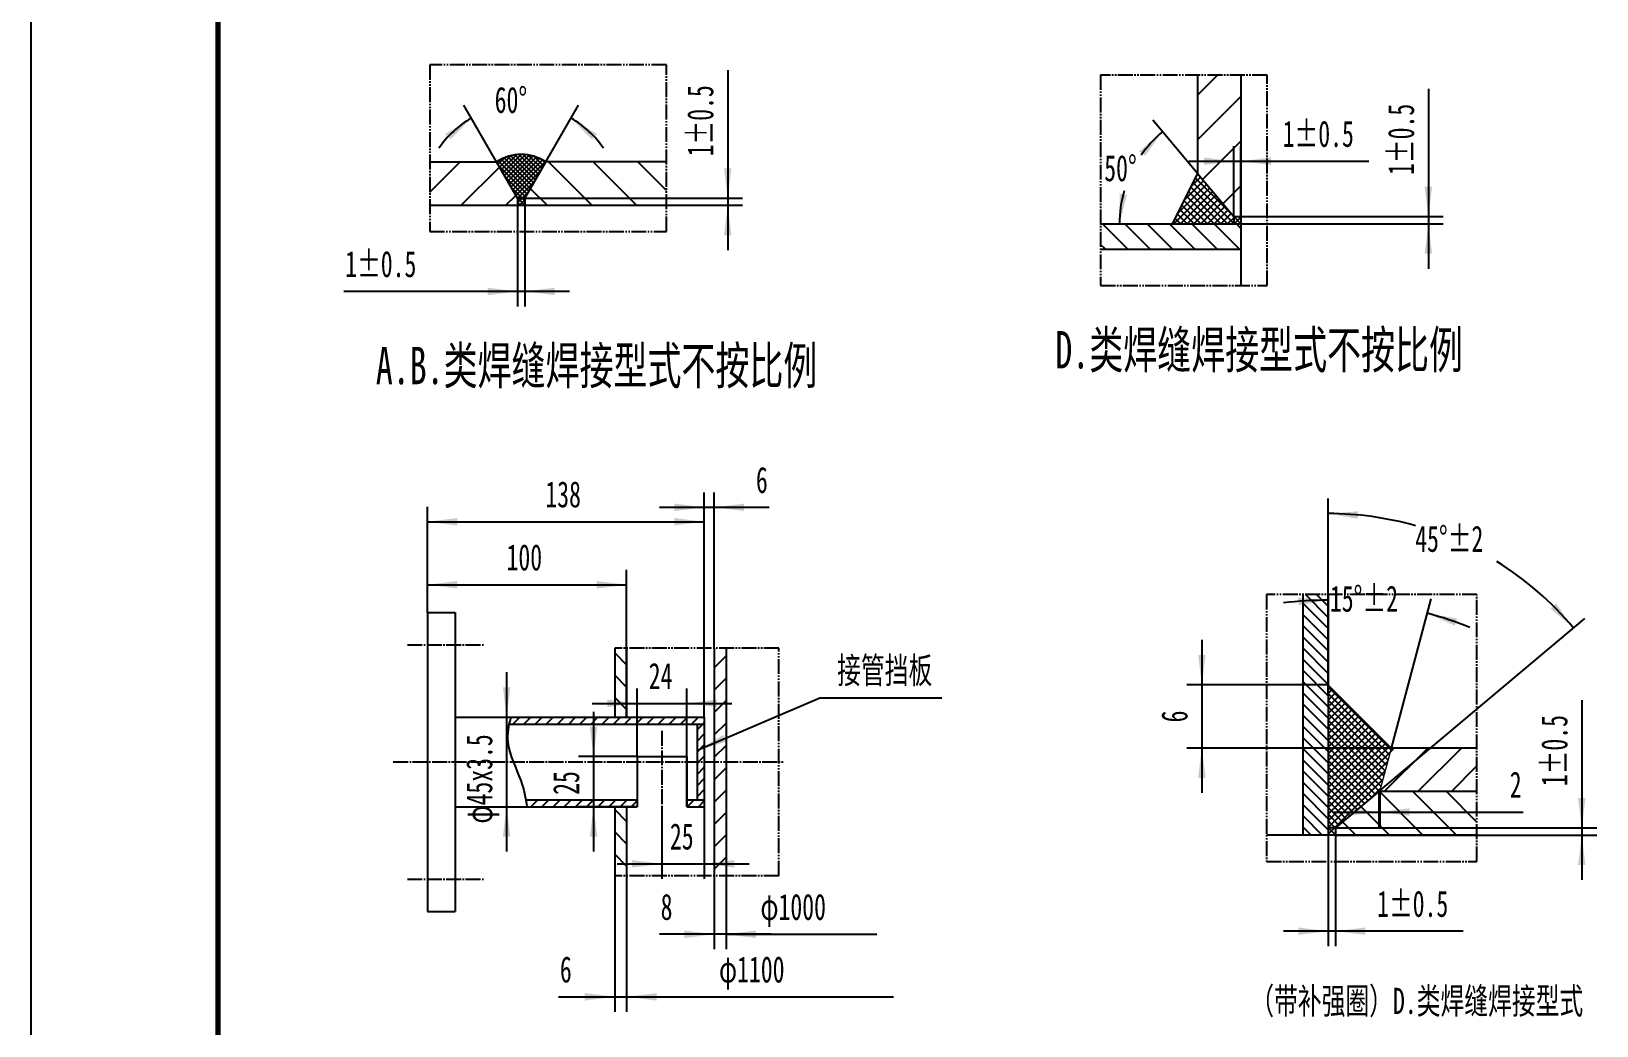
# Model space of a CAD drawing. Header units: millimetres. Extents: x -3150 to 3150, y -4455 to 4455.
# Drawn here: x -3150 to -6, y -3125 to -1129 of the extents above; entities that cross this region are included whole.
import ezdxf

# ---------------------------------------------------------------- set-up
doc = ezdxf.new("R2010")
doc.units = ezdxf.units.MM
doc.linetypes.add('EB_DASHDOT', pattern=[39, 30, -3, 3, -3])
doc.linetypes.add('EB_DASHDOTDOT', pattern=[45, 30, -3, 3, -3, 3, -3])
for name, color, linetype, lineweight in [('CAXA0', 7, 'Continuous', 70), ('CAXA1', 1, 'EB_DASHDOT', 25), ('CAXA3', 7, 'Continuous', 25), ('CAXA4', 3, 'Continuous', 25), ('CAXA5', 4, 'Continuous', 25)]:
    doc.layers.add(name, color=color, linetype=linetype, lineweight=lineweight)
doc.styles.add('标准', font='SIMFANG.TTF', dxfattribs={"width": 0.667})
doc.dimstyles.new('标准', dxfattribs={"dimscale": 15, "dimtxt": 3.5, "dimasz": 4, "dimexe": 2, "dimexo": 0, "dimtad": 1, "dimdsep": 46, "dimtxsty": '标准', "dimcen": 0, "dimdle": 6, "dimazin": 2, "dimtfac": 1, "dimtdec": 3, "dimtmove": 0, "dimatfit": 3, "dimfxl": 0, "dimtolj": 1, "dimtzin": 0, "dimarcsym": 0})

# ---------------------------------------------------------------- blocks, each defined once
blk = doc.blocks.new('CAXBLOCK0', base_point=(3000, -4305))
at = {"layer": 'CAXA0', "color": 0, "linetype": 'Continuous', "lineweight": 25}
blk.add_line((-3150, -4455), (-3150, 4455), dxfattribs=at)
at = {"layer": 'CAXA0', "color": 0, "linetype": 'Continuous', "lineweight": 70}
blk.add_line((-2775, -4305), (-2775, 4305), dxfattribs=at)
blk = doc.blocks.new('CAXBLOCK51')
at = {"layer": 'CAXA0', "color": 0, "linetype": 'Continuous', "lineweight": 25}
for p, q in [((-2024.1, -1478.2), (-2111.6, -1390.7)), ((-1934.3, -1478.2), (-2021.8, -1390.7)), ((-1874.6, -1448.1), (-1932, -1390.7)), ((-2113.9, -1478.2), (-2147.8, -1444.3))]:
    blk.add_line(p, q, dxfattribs=at)
blk = doc.blocks.new('CAXBLOCK52')
at = {"layer": 'CAXA0', "color": 0, "linetype": 'Continuous', "lineweight": 25}
for p, q in [((-2349.9, -1451.8), (-2288.8, -1390.7)), ((-2286.5, -1478.2), (-2209.5, -1401.3)), ((-2196.7, -1478.2), (-2176.6, -1458.2))]:
    blk.add_line(p, q, dxfattribs=at)
blk = doc.blocks.new('CAXBLOCK53')
at = {"layer": 'CAXA0', "color": 0, "linetype": 'Continuous', "lineweight": 25}
for p, q in [((-2212.8, -1395.6), (-2199.8, -1382.6)), ((-2209.5, -1401.3), (-2186.7, -1378.5)), ((-2206.2, -1407), (-2175.9, -1376.7)), ((-2202.9, -1412.7), (-2166.4, -1376.2)), ((-2166.2, -1416.9), (-2200.3, -1382.8)), ((-2166.2, -1407.9), (-2193.7, -1380.4)), ((-2166.2, -1399), (-2186.7, -1378.5)), ((-2166.2, -1390), (-2179.1, -1377.1)), ((-2166.2, -1381), (-2170.9, -1376.3)), ((-2166.2, -1384.9), (-2157.8, -1376.5)), ((-2166.2, -1393.9), (-2149.9, -1377.6)), ((-2166.2, -1402.9), (-2142.6, -1379.3)), ((-2131.3, -1415.9), (-2166.2, -1381)), ((-2166.2, -1411.9), (-2135.8, -1381.4)), ((-2128, -1410.2), (-2162, -1376.3)), ((-2124.8, -1404.5), (-2152, -1377.3)), ((-2121.5, -1398.8), (-2140.3, -1379.9)), ((-2166.2, -1434.9), (-2212.3, -1388.7)), ((-2166.2, -1443.9), (-2210.5, -1399.6)), ((-2166.2, -1425.9), (-2206.5, -1385.6)), ((-2199.6, -1418.4), (-2166.2, -1384.9)), ((-2196.4, -1424.1), (-2166.2, -1393.9)), ((-2193.1, -1429.7), (-2166.2, -1402.9)), ((-2189.8, -1435.4), (-2166.2, -1411.9)), ((-2166.2, -1420.8), (-2129.3, -1384)), ((-2166.2, -1429.8), (-2123.3, -1386.9)), ((-2134.6, -1421.6), (-2166.2, -1390)), ((-2166.2, -1438.8), (-2117.6, -1390.2)), ((-2137.9, -1427.3), (-2166.2, -1399)), ((-2141.2, -1433), (-2166.2, -1407.9)), ((-2166.2, -1447.8), (-2127.3, -1408.9)), ((-2118.2, -1393.1), (-2125.5, -1385.8)), ((-2166.2, -1452.8), (-2198.2, -1420.8)), ((-2186.5, -1441.1), (-2166.2, -1420.8)), ((-2166.2, -1461.8), (-2186, -1442.1)), ((-2183.2, -1446.8), (-2166.2, -1429.8)), ((-2179.9, -1452.5), (-2166.2, -1438.8)), ((-2144.5, -1438.6), (-2166.2, -1416.9)), ((-2147.8, -1444.3), (-2166.2, -1425.9)), ((-2166.2, -1456.8), (-2139.6, -1430.1)), ((-2151.1, -1450), (-2166.2, -1434.9)), ((-2154.3, -1455.7), (-2166.2, -1443.9)), ((-2176.6, -1458.2), (-2166.2, -1447.8)), ((-2173.4, -1463.6), (-2173.7, -1463.3)), ((-2173.5, -1464.1), (-2173.1, -1463.6)), ((-2173.5, -1473), (-2166.2, -1465.7)), ((-2167.8, -1478.2), (-2173.5, -1472.5)), ((-2166.2, -1470.8), (-2173.4, -1463.6)), ((-2173.1, -1463.6), (-2166.2, -1456.8)), ((-2169.7, -1478.2), (-2166.2, -1474.7)), ((-2157.6, -1461.4), (-2166.2, -1452.8)), ((-2164.4, -1463.6), (-2166.2, -1461.8)), ((-2166.2, -1465.7), (-2164.1, -1463.6)), ((-2166.2, -1474.7), (-2158.9, -1467.4)), ((-2158.9, -1478.1), (-2166.2, -1470.8)), ((-2158.9, -1469.1), (-2164.4, -1463.6)), ((-2164.1, -1463.6), (-2151.8, -1451.4)), ((-2160.7, -1478.2), (-2158.9, -1476.4))]:
    blk.add_line(p, q, dxfattribs=at)
blk = doc.blocks.new('*CAXBLOCK5457')
at = {"layer": 'CAXA4', "linetype": 'Continuous', "lineweight": 25}
for points in [[(-2266.3, -1303), (-2318.5, -1335.2), (-2307.5, -1345.4)], [(-2066.2, -1303), (-2013.9, -1335.2), (-2024.9, -1345.4)]]:
    blk.add_hatch(color=0, dxfattribs=at).paths.add_polyline_path(points, flags=0)
at = {"layer": 'CAXA4', "color": 0, "linetype": 'Continuous', "lineweight": 25}
for p, q in [((-2215.6, -1390.7), (-2281.3, -1277)), ((-2116.8, -1390.7), (-2051.2, -1277))]:
    blk.add_line(p, q, dxfattribs=at)
for start, end in [(120, 145.7693), (34.2307, 60)]:
    blk.add_arc((-2166.2, -1476.3), 200.1, start, end, dxfattribs=at)
at = {"layer": 'CAXA4', "color": 0, "linetype": 'Continuous', "lineweight": 25, "insert": (-2219.4, -1240.2), "char_height": 52.5, "attachment_point": 1, "style": '标准'}
blk.add_mtext('\\fFangSong_GB2312|b0|i0|p34;60{%%D}', dxfattribs=at)
blk = doc.blocks.new('CAXBLOCK56')
at = {"layer": 'CAXA4', "color": 0, "insert": (-1832.7, -1379.9), "char_height": 52.5, "attachment_point": 1, "rotation": 90, "style": '标准'}
blk.add_mtext('\\fFangSong_GB2312|b0|i0|p34;1{%%P}0.5', dxfattribs=at)
blk = doc.blocks.new('*CAXBLOCK5558')
at = {"layer": 'CAXA4', "linetype": 'Continuous', "lineweight": 25}
for points in [[(-1751.4, -1463.6), (-1758.9, -1403.6), (-1743.9, -1403.6)], [(-1751.4, -1478.2), (-1758.9, -1538.2), (-1743.9, -1538.2)]]:
    blk.add_hatch(color=0, dxfattribs=at).paths.add_polyline_path(points, flags=0)
at = {"layer": 'CAXA4', "color": 0, "linetype": 'Continuous', "lineweight": 25}
for p, q in [((-1751.4, -1207.1), (-1751.4, -1568.2)), ((-2158.9, -1463.6), (-1721.4, -1463.6)), ((-2158.9, -1478.2), (-1721.4, -1478.2))]:
    blk.add_line(p, q, dxfattribs=at)
blk.add_blockref('CAXBLOCK56', (0, 0), dxfattribs=at)
blk = doc.blocks.new('CAXBLOCK58')
at = {"layer": 'CAXA4', "color": 0, "insert": (-2519.6, -1569.8), "char_height": 52.5, "attachment_point": 1, "style": '标准'}
blk.add_mtext('\\fFangSong_GB2312|b0|i0|p34;1{%%P}0.5', dxfattribs=at)
blk = doc.blocks.new('*CAXBLOCK5760')
at = {"layer": 'CAXA4', "linetype": 'Continuous', "lineweight": 25}
for points in [[(-2173.5, -1651.1), (-2233.5, -1643.6), (-2233.5, -1658.6)], [(-2158.9, -1651.1), (-2098.9, -1643.6), (-2098.9, -1658.6)]]:
    blk.add_hatch(color=0, dxfattribs=at).paths.add_polyline_path(points, flags=0)
at = {"layer": 'CAXA4', "color": 0, "linetype": 'Continuous', "lineweight": 25}
for p, q in [((-2173.5, -1478.2), (-2173.5, -1681.1)), ((-2158.9, -1478.2), (-2158.9, -1681.1)), ((-2068.9, -1651.1), (-2522.2, -1651.1))]:
    blk.add_line(p, q, dxfattribs=at)
blk.add_blockref('CAXBLOCK58', (0, 0), dxfattribs=at)
blk = doc.blocks.new('CAXBLOCK59')
at = {"layer": 'CAXA0', "color": 0, "linetype": 'Continuous', "lineweight": 25}
for p, q in [((-808.3, -1414.4), (-808, -1414.1)), ((-805.1, -1417.5), (-808.2, -1414.4)), ((-855.4, -1515.5), (-783.4, -1443.4)), ((-849.2, -1495.7), (-789.5, -1436.1)), ((-835.5, -1468.6), (-795.7, -1428.8)), ((-821.9, -1441.5), (-801.8, -1421.4)), ((-747.6, -1515.5), (-821.8, -1441.3)), ((-735.1, -1514.4), (-817.3, -1432.3)), ((-735.1, -1500.9), (-812.7, -1423.3)), ((-842, -1515.5), (-777.2, -1450.7)), ((-801.4, -1515.5), (-839.8, -1477.1)), ((-788, -1515.5), (-835.3, -1468.2)), ((-774.5, -1515.5), (-830.8, -1459.2)), ((-828.5, -1515.5), (-771.1, -1458.1)), ((-761, -1515.5), (-826.3, -1450.2)), ((-815, -1515.5), (-764.9, -1465.4)), ((-801.5, -1515.5), (-758.8, -1472.7)), ((-841.8, -1515.5), (-853.3, -1504)), ((-828.4, -1515.5), (-848.8, -1495)), ((-814.9, -1515.5), (-844.3, -1486.1)), ((-788.1, -1515.5), (-752.6, -1480)), ((-774.6, -1515.5), (-746.5, -1487.4)), ((-761.1, -1515.5), (-740.3, -1494.7)), ((-747.7, -1515.5), (-735.1, -1503)), ((-735.1, -1503), (-733.1, -1500.9)), ((-720.6, -1515.5), (-735.1, -1500.9)), ((-734.2, -1515.5), (-720.6, -1501.8)), ((-720.6, -1502.1), (-721.7, -1500.9)), ((-855.3, -1515.5), (-857.8, -1513)), ((-734.1, -1515.5), (-735.1, -1514.4)), ((-720.7, -1515.5), (-720.6, -1515.3))]:
    blk.add_line(p, q, dxfattribs=at)
blk = doc.blocks.new('CAXBLOCK60')
at = {"layer": 'CAXA0', "color": 0, "linetype": 'Continuous', "lineweight": 25}
for p, q in [((-948, -1566.5), (-999, -1515.5)), ((-903.1, -1566.5), (-954.1, -1515.5)), ((-858.2, -1566.5), (-909.2, -1515.5)), ((-813.3, -1566.5), (-864.3, -1515.5)), ((-768.4, -1566.5), (-819.4, -1515.5)), ((-723.5, -1566.5), (-774.5, -1515.5)), ((-720.6, -1524.5), (-729.6, -1515.5)), ((-992.9, -1566.5), (-1002.7, -1556.7))]:
    blk.add_line(p, q, dxfattribs=at)
blk = doc.blocks.new('CAXBLOCK61')
at = {"layer": 'CAXA0', "color": 0, "linetype": 'Continuous', "lineweight": 25}
for p, q in [((-808, -1257.1), (-767.6, -1216.6)), ((-808, -1346.9), (-720.6, -1259.4)), ((-797.7, -1426.3), (-720.6, -1349.2)), ((-756.7, -1475.2), (-720.6, -1439))]:
    blk.add_line(p, q, dxfattribs=at)
blk = doc.blocks.new('CAXBLOCK63')
at = {"layer": 'CAXA4', "color": 0, "insert": (-636.8, -1308.3), "char_height": 52.5, "attachment_point": 1, "style": '标准'}
blk.add_mtext('\\fFangSong_GB2312|b0|i0|p34;1{%%P}0.5', dxfattribs=at)
blk = doc.blocks.new('*CAXBLOCK6265')
at = {"layer": 'CAXA4', "linetype": 'Continuous', "lineweight": 25}
for points in [[(-735.1, -1389.6), (-795.1, -1397.1), (-795.1, -1382.1)], [(-720.6, -1389.6), (-660.6, -1397.1), (-660.6, -1382.1)]]:
    blk.add_hatch(color=0, dxfattribs=at).paths.add_polyline_path(points, flags=0)
at = {"layer": 'CAXA4', "color": 0, "linetype": 'Continuous', "lineweight": 25}
for p, q in [((-735.1, -1500.9), (-735.1, -1359.6)), ((-720.6, -1500.9), (-720.6, -1359.6)), ((-825.1, -1389.6), (-464, -1389.6))]:
    blk.add_line(p, q, dxfattribs=at)
blk.add_blockref('CAXBLOCK63', (0, 0), dxfattribs=at)
blk = doc.blocks.new('CAXBLOCK65')
at = {"layer": 'CAXA4', "color": 0, "insert": (-425.5, -1417.2), "char_height": 52.5, "attachment_point": 1, "rotation": 90, "style": '标准'}
blk.add_mtext('\\fFangSong_GB2312|b0|i0|p34;1{%%P}0.5', dxfattribs=at)
blk = doc.blocks.new('*CAXBLOCK6467')
at = {"layer": 'CAXA4', "linetype": 'Continuous', "lineweight": 25}
for points in [[(-344.2, -1500.9), (-351.7, -1440.9), (-336.7, -1440.9)], [(-344.2, -1515.5), (-351.7, -1575.5), (-336.7, -1575.5)]]:
    blk.add_hatch(color=0, dxfattribs=at).paths.add_polyline_path(points, flags=0)
at = {"layer": 'CAXA4', "color": 0, "linetype": 'Continuous', "lineweight": 25}
for p, q in [((-344.2, -1244.4), (-344.2, -1605.5)), ((-720.6, -1500.9), (-314.2, -1500.9)), ((-720.6, -1515.5), (-314.2, -1515.5))]:
    blk.add_line(p, q, dxfattribs=at)
blk.add_blockref('CAXBLOCK65', (0, 0), dxfattribs=at)
blk = doc.blocks.new('*CAXBLOCK6669')
at = {"layer": 'CAXA4', "linetype": 'Continuous', "lineweight": 25}
for points in [[(-878.3, -1330.3), (-925.1, -1369.8), (-912.9, -1378.5)], [(-964.6, -1515.5), (-964.5, -1454.2), (-950, -1457.9)]]:
    blk.add_hatch(color=0, dxfattribs=at).paths.add_polyline_path(points, flags=0)
at = {"layer": 'CAXA4', "color": 0, "linetype": 'Continuous', "lineweight": 25}
blk.add_line((-808, -1414), (-897.6, -1307.3), dxfattribs=at)
for start, end in [(130, 145.1532), (164.1064, 180)]:
    blk.add_arc((-722.9, -1515.5), 241.7, start, end, dxfattribs=at)
at = {"layer": 'CAXA4', "color": 0, "linetype": 'Continuous', "lineweight": 25, "insert": (-995.2, -1377.3), "char_height": 52.5, "attachment_point": 1, "style": '标准'}
blk.add_mtext('\\fFangSong_GB2312|b0|i0|p34;50{%%D}', dxfattribs=at)
blk = doc.blocks.new('CAXBLOCK71')
at = {"layer": 'CAXA0', "color": 0, "insert": (-447.2, -2854.4), "char_height": 52.5, "attachment_point": 1, "style": '标准'}
blk.add_mtext('\\fFangSong_GB2312|b0|i0|p34;1{%%P}0.5', dxfattribs=at)
blk = doc.blocks.new('*CAXBLOCK7073')
at = {"layer": 'CAXA0', "linetype": 'Continuous', "lineweight": 25}
for points in [[(-545.5, -2935.7), (-605.5, -2928.2), (-605.5, -2943.2)], [(-530.9, -2935.7), (-470.9, -2928.2), (-470.9, -2943.2)]]:
    blk.add_hatch(color=0, dxfattribs=at).paths.add_polyline_path(points, flags=0)
at = {"layer": 'CAXA0', "color": 0, "linetype": 'Continuous', "lineweight": 25}
for p, q in [((-545.5, -2742.9), (-545.5, -2965.7)), ((-530.9, -2742.9), (-530.9, -2965.7)), ((-274.4, -2935.7), (-635.5, -2935.7))]:
    blk.add_line(p, q, dxfattribs=at)
blk.add_blockref('CAXBLOCK71', (0, 0), dxfattribs=at)
blk = doc.blocks.new('CAXBLOCK72')
at = {"layer": 'CAXA0', "color": 0, "linetype": 'Continuous', "lineweight": 25}
for p, q in [((-545.5, -2606.5), (-544.1, -2605.1)), ((-545.5, -2606.6), (-472.6, -2679.4)), ((-545.5, -2619.9), (-535.2, -2609.6)), ((-545.5, -2633.4), (-526.2, -2614.1)), ((-545.5, -2646.9), (-517.2, -2618.6)), ((-545.5, -2620), (-480, -2685.6)), ((-545.5, -2660.3), (-508.3, -2623.1)), ((-545.5, -2673.8), (-499.3, -2627.6)), ((-545.5, -2687.3), (-490.4, -2632.1)), ((-545.5, -2633.5), (-487.3, -2691.7)), ((-545.5, -2700.8), (-481.4, -2636.7)), ((-522.7, -2615.9), (-465.3, -2673.3)), ((-495.6, -2629.5), (-458, -2667.2)), ((-545.5, -2714.2), (-472.4, -2641.2)), ((-545.5, -2727.7), (-463.5, -2645.7)), ((-545.5, -2647), (-494.6, -2697.9)), ((-545.5, -2660.5), (-501.9, -2704)), ((-532.7, -2728.4), (-454.5, -2650.2)), ((-468.5, -2643.1), (-450.7, -2661)), ((-458.2, -2667.3), (-445.5, -2654.7)), ((-545.5, -2673.9), (-509.2, -2710.2)), ((-545.5, -2687.4), (-516.6, -2716.3)), ((-545.5, -2700.9), (-523.9, -2722.5)), ((-545.5, -2714.3), (-531.5, -2728.4)), ((-545.5, -2727.8), (-545, -2728.4)), ((-545.5, -2741.2), (-532.7, -2728.4)), ((-545, -2728.4), (-530.9, -2742.4)), ((-531.5, -2728.4), (-530.9, -2728.9)), ((-545.5, -2741.3), (-543.8, -2742.9)), ((-533.8, -2742.9), (-530.9, -2740.1))]:
    blk.add_line(p, q, dxfattribs=at)
blk = doc.blocks.new('CAXBLOCK73')
at = {"layer": 'CAXA0', "color": 0, "linetype": 'Continuous', "lineweight": 25}
for p, q in [((-432.8, -2655.4), (-345.3, -2568)), ((-420.7, -2576), (-412.7, -2568)), ((-365.5, -2655.4), (-278, -2568)), ((-298.1, -2655.4), (-246.6, -2604))]:
    blk.add_line(p, q, dxfattribs=at)
blk = doc.blocks.new('CAXBLOCK74')
at = {"layer": 'CAXA0', "color": 0, "linetype": 'Continuous', "lineweight": 25}
for p, q in [((-442.7, -2655.4), (-355.3, -2742.9)), ((-375.4, -2655.4), (-287.9, -2742.9)), ((-308, -2655.4), (-246.6, -2716.8)), ((-480, -2685.6), (-422.6, -2742.9)), ((-516.6, -2716.3), (-490, -2742.9))]:
    blk.add_line(p, q, dxfattribs=at)
blk = doc.blocks.new('CAXBLOCK75')
at = {"layer": 'CAXA0', "color": 0, "linetype": 'Continuous', "lineweight": 25}
for p, q in [((-591.3, -2259.9), (-545.5, -2305.7)), ((-568.9, -2259.9), (-545.5, -2283.3)), ((-546.4, -2259.9), (-545.5, -2260.8)), ((-596.5, -2277.1), (-545.5, -2328.2)), ((-596.5, -2299.6), (-545.5, -2350.6)), ((-596.5, -2322), (-545.5, -2373.1)), ((-596.5, -2344.5), (-545.5, -2395.5)), ((-596.5, -2367), (-545.5, -2418)), ((-596.5, -2389.4), (-545.5, -2440.4)), ((-596.5, -2411.9), (-545.5, -2462.9)), ((-596.5, -2434.3), (-545.5, -2485.3)), ((-596.5, -2456.8), (-545.5, -2507.8)), ((-596.5, -2479.2), (-545.5, -2530.2)), ((-596.5, -2501.7), (-545.5, -2552.7)), ((-596.5, -2524.1), (-545.5, -2575.1)), ((-596.5, -2546.6), (-545.5, -2597.6)), ((-596.5, -2569), (-545.5, -2620)), ((-596.5, -2591.5), (-545.5, -2642.5)), ((-596.5, -2613.9), (-545.5, -2664.9)), ((-596.5, -2636.4), (-545.5, -2687.4)), ((-596.5, -2658.8), (-545.5, -2709.8)), ((-596.5, -2681.3), (-545.5, -2732.3)), ((-596.5, -2703.7), (-557.3, -2742.9)), ((-596.5, -2726.2), (-579.8, -2742.9))]:
    blk.add_line(p, q, dxfattribs=at)
blk = doc.blocks.new('*CAXBLOCK7679')
at = {"layer": 'CAXA0', "linetype": 'Continuous', "lineweight": 25}
for points in [[(-444, -2696.5), (-504, -2704), (-504, -2689)], [(-442, -2696.5), (-382, -2704), (-382, -2689)]]:
    blk.add_hatch(color=0, dxfattribs=at).paths.add_polyline_path(points, flags=0)
at = {"layer": 'CAXA0', "color": 0, "linetype": 'Continuous', "lineweight": 25}
for p, q in [((-444, -2655.4), (-444, -2726.5)), ((-442, -2655.4), (-442, -2726.5)), ((-534, -2696.5), (-154.1, -2696.5))]:
    blk.add_line(p, q, dxfattribs=at)
at = {"layer": 'CAXA0', "color": 0, "linetype": 'Continuous', "lineweight": 25, "insert": (-180.8, -2615.2), "char_height": 52.5, "attachment_point": 1, "style": '标准'}
blk.add_mtext('\\fFangSong_GB2312|b0|i0|p34;2', dxfattribs=at)
blk = doc.blocks.new('CAXBLOCK78')
at = {"layer": 'CAXA0', "color": 0, "insert": (-117.5, -2644.6), "char_height": 52.5, "attachment_point": 1, "rotation": 90, "style": '标准'}
blk.add_mtext('\\fFangSong_GB2312|b0|i0|p34;1{%%P}0.5', dxfattribs=at)
blk = doc.blocks.new('*CAXBLOCK7780')
at = {"layer": 'CAXA0', "linetype": 'Continuous', "lineweight": 25}
for points in [[(-36.2, -2728.4), (-43.7, -2668.4), (-28.7, -2668.4)], [(-36.2, -2742.9), (-43.7, -2802.9), (-28.7, -2802.9)]]:
    blk.add_hatch(color=0, dxfattribs=at).paths.add_polyline_path(points, flags=0)
at = {"layer": 'CAXA0', "color": 0, "linetype": 'Continuous', "lineweight": 25}
for p, q in [((-36.2, -2471.8), (-36.2, -2832.9)), ((-530.9, -2728.4), (-6.2, -2728.4)), ((-530.9, -2742.9), (-6.2, -2742.9))]:
    blk.add_line(p, q, dxfattribs=at)
blk.add_blockref('CAXBLOCK78', (0, 0), dxfattribs=at)
blk = doc.blocks.new('CAXBLOCK116')
at = {"layer": 'CAXA4', "color": 0, "insert": (-370.7, -2121.5), "char_height": 52.5, "attachment_point": 1, "style": '标准'}
blk.add_mtext('\\fFangSong_GB2312|b0|i0|p34;45{%%D}{%%P}2', dxfattribs=at)
blk = doc.blocks.new('*CAXBLOCK115118')
at = {"layer": 'CAXA4', "linetype": 'Continuous', "lineweight": 25}
for points in [[(-545.5, -2097.2), (-484.9, -2092.5), (-486.3, -2107.5)], [(-52.6, -2327), (-88, -2277.6), (-98.6, -2288.3)]]:
    blk.add_hatch(color=0, dxfattribs=at).paths.add_polyline_path(points, flags=0)
at = {"layer": 'CAXA4', "color": 0, "linetype": 'Continuous', "lineweight": 25}
for p, q in [((-545.5, -2460.8), (-545.5, -2067.2)), ((-444, -2655.4), (-29.7, -2307.8))]:
    blk.add_line(p, q, dxfattribs=at)
for start, end in [(74.1972, 90), (40, 58.2564)]:
    blk.add_arc((-545.5, -2740.6), 643.4, start, end, dxfattribs=at)
blk.add_blockref('CAXBLOCK116', (0, 0), dxfattribs=at)
blk = doc.blocks.new('CAXBLOCK118')
at = {"layer": 'CAXA4', "color": 0, "insert": (-542, -2241.8), "char_height": 52.5, "attachment_point": 1, "style": '标准'}
blk.add_mtext('\\fFangSong_GB2312|b0|i0|p34;15{%%D}{%%P}2', dxfattribs=at)
blk = doc.blocks.new('*CAXBLOCK117120')
at = {"layer": 'CAXA4', "linetype": 'Continuous', "lineweight": 25}
for points in [[(-545.5, -2271.1), (-606, -2266), (-604.9, -2280.9)], [(-346.1, -2297.4), (-286.3, -2308.1), (-291.3, -2322.2)]]:
    blk.add_hatch(color=0, dxfattribs=at).paths.add_polyline_path(points, flags=0)
at = {"layer": 'CAXA4', "color": 0, "linetype": 'Continuous', "lineweight": 25}
for p, q in [((-545.5, -2259.9), (-545.5, -2241.1)), ((-418.6, -2568), (-338.3, -2268.4))]:
    blk.add_line(p, q, dxfattribs=at)
for start, end in [(90, 96.6927), (68.3073, 75)]:
    blk.add_arc((-545.5, -3041.6), 770.5, start, end, dxfattribs=at)
blk.add_blockref('CAXBLOCK118', (0, 0), dxfattribs=at)
blk = doc.blocks.new('CAXBLOCK119')
at = {"layer": 'CAXA0', "color": 0, "linetype": 'Continuous', "lineweight": 25}
for p, q in [((-545.5, -2444.8), (-543.6, -2442.9)), ((-422.5, -2568), (-545.5, -2444.9)), ((-545.5, -2458.3), (-536.9, -2449.7)), ((-545.5, -2471.8), (-530.1, -2456.4)), ((-435.9, -2568), (-545.5, -2458.4)), ((-545.5, -2485.2), (-523.4, -2463.1)), ((-545.5, -2498.7), (-516.7, -2469.9)), ((-449.4, -2568), (-545.5, -2471.9)), ((-545.5, -2512.2), (-509.9, -2476.6)), ((-545.5, -2525.6), (-503.2, -2483.3)), ((-462.9, -2568), (-545.5, -2485.3)), ((-545.5, -2539.1), (-496.5, -2490.1)), ((-545.5, -2552.6), (-489.7, -2496.8)), ((-476.4, -2568), (-545.5, -2498.8)), ((-545.5, -2566.1), (-483, -2503.5)), ((-489.8, -2568), (-545.5, -2512.3)), ((-533.9, -2568), (-476.3, -2510.3)), ((-503.3, -2568), (-545.5, -2525.7)), ((-516.8, -2568), (-545.5, -2539.2)), ((-520.5, -2568), (-469.5, -2517)), ((-507, -2568), (-462.8, -2523.8)), ((-493.5, -2568), (-456.1, -2530.5)), ((-480, -2568), (-449.3, -2537.2)), ((-466.6, -2568), (-442.6, -2544)), ((-530.2, -2568), (-545.5, -2552.7)), ((-543.7, -2568), (-545.5, -2566.2)), ((-545.5, -2593), (-520.5, -2568)), ((-545.5, -2579.5), (-533.9, -2568)), ((-544.1, -2605.1), (-507, -2568)), ((-468.5, -2643.1), (-543.7, -2568)), ((-535.2, -2609.6), (-493.5, -2568)), ((-442.7, -2655.4), (-530.2, -2568)), ((-526.2, -2614.1), (-480, -2568)), ((-517.2, -2618.6), (-466.6, -2568)), ((-439.3, -2645.4), (-516.8, -2568)), ((-508.3, -2623.1), (-453.1, -2568)), ((-436.5, -2634.8), (-503.3, -2568)), ((-499.3, -2627.6), (-439.6, -2568)), ((-490.4, -2632.1), (-426.2, -2568)), ((-433.6, -2624.1), (-489.8, -2568)), ((-481.4, -2636.7), (-420.7, -2576)), ((-430.8, -2613.5), (-476.4, -2568)), ((-427.9, -2602.9), (-462.9, -2568)), ((-453.1, -2568), (-435.8, -2550.7)), ((-425.1, -2592.3), (-449.4, -2568)), ((-439.6, -2568), (-429.1, -2557.4)), ((-422.3, -2581.6), (-435.9, -2568)), ((-426.2, -2568), (-422.4, -2564.2)), ((-419.4, -2571), (-422.5, -2568)), ((-495.6, -2629.5), (-545.5, -2579.6)), ((-522.7, -2615.9), (-545.5, -2593.1)), ((-472.4, -2641.2), (-425.7, -2594.4)), ((-463.5, -2645.7), (-430.6, -2612.8)), ((-454.5, -2650.2), (-435.5, -2631.2)), ((-445.5, -2654.7), (-440.5, -2649.6))]:
    blk.add_line(p, q, dxfattribs=at)
blk = doc.blocks.new('*CAXBLOCK120123')
at = {"layer": 'CAXA4', "linetype": 'Continuous', "lineweight": 25}
for points in [[(-799.2, -2441), (-806.7, -2381), (-791.7, -2381)], [(-799.2, -2568), (-806.7, -2628), (-791.7, -2628)]]:
    blk.add_hatch(color=0, dxfattribs=at).paths.add_polyline_path(points, flags=0)
at = {"layer": 'CAXA4', "color": 0, "linetype": 'Continuous', "lineweight": 25}
for p, q in [((-799.2, -2351), (-799.2, -2658)), ((-545.5, -2441), (-829.2, -2441)), ((-545.5, -2568), (-829.2, -2568))]:
    blk.add_line(p, q, dxfattribs=at)
at = {"layer": 'CAXA4', "color": 0, "linetype": 'Continuous', "lineweight": 25, "insert": (-880.5, -2516.5), "char_height": 52.5, "attachment_point": 1, "rotation": 90, "style": '标准'}
blk.add_mtext('\\fFangSong_GB2312|b0|i0|p34;6', dxfattribs=at)
blk = doc.blocks.new('CAXBLOCK121')
at = {"layer": 'CAXA0', "color": 0, "linetype": 'Continuous', "lineweight": 25}
for p, q in [((-1812.4, -2530.8), (-1801.4, -2519.8)), ((-1812.4, -2553.3), (-1798.4, -2539.3)), ((-1812.4, -2575.7), (-1798.4, -2561.7)), ((-1812.4, -2598.2), (-1810.1, -2595.8)), ((-1812.4, -2620.6), (-1798.4, -2606.6)), ((-1810.1, -2595.8), (-1798.4, -2584.2)), ((-1812.4, -2643.1), (-1798.4, -2629.1)), ((-1812.4, -2665.5), (-1798.4, -2651.5))]:
    blk.add_line(p, q, dxfattribs=at)
blk = doc.blocks.new('CAXBLOCK122')
at = {"layer": 'CAXA0', "color": 0, "linetype": 'Continuous', "lineweight": 25}
for p, q in [((-1954.4, -2401), (-1978.4, -2377)), ((-1954.4, -2445.9), (-1978.4, -2421.9)), ((-1954.4, -2490.8), (-1978.4, -2466.8)), ((-1954.4, -2715.3), (-1978.4, -2691.3)), ((-1954.4, -2760.2), (-1978.4, -2736.2)), ((-1954.4, -2805.1), (-1978.4, -2781.1))]:
    blk.add_line(p, q, dxfattribs=at)
blk = doc.blocks.new('CAXBLOCK123')
at = {"layer": 'CAXA0', "color": 0, "linetype": 'Continuous', "lineweight": 25}
for p, q in [((-1778.4, -2407), (-1754.4, -2383)), ((-1778.4, -2451.9), (-1754.4, -2427.9)), ((-1778.4, -2496.8), (-1754.4, -2472.8)), ((-1778.4, -2541.7), (-1754.4, -2517.7)), ((-1778.4, -2586.6), (-1754.4, -2562.6)), ((-1778.4, -2631.5), (-1754.4, -2607.5)), ((-1778.4, -2676.4), (-1754.4, -2652.4)), ((-1778.4, -2721.3), (-1754.4, -2697.3)), ((-1778.4, -2766.2), (-1754.4, -2742.2)), ((-1778.4, -2811.1), (-1754.4, -2787.1))]:
    blk.add_line(p, q, dxfattribs=at)
blk = doc.blocks.new('*CAXBLOCK124127')
at = {"layer": 'CAXA0', "linetype": 'Continuous', "lineweight": 25}
for points in [[(-2195.4, -2505.8), (-2202.9, -2445.8), (-2187.9, -2445.8)], [(-2195.4, -2685.8), (-2202.9, -2745.8), (-2187.9, -2745.8)]]:
    blk.add_hatch(color=0, dxfattribs=at).paths.add_polyline_path(points, flags=0)
at = {"layer": 'CAXA0', "color": 0, "linetype": 'Continuous', "lineweight": 25}
for p, q in [((-2195.4, -2415.8), (-2195.4, -2775.8)), ((-2299, -2505.8), (-2165.4, -2505.8)), ((-2299, -2685.8), (-2165.4, -2685.8))]:
    blk.add_line(p, q, dxfattribs=at)
at = {"layer": 'CAXA0', "color": 0, "linetype": 'Continuous', "lineweight": 25, "insert": (-2276.7, -2719.5), "char_height": 52.5, "attachment_point": 1, "rotation": 90, "style": '标准'}
blk.add_mtext('\\fFangSong_GB2312|b0|i0|p34;φ45x3.5', dxfattribs=at)
blk = doc.blocks.new('*CAXBLOCK125128')
at = {"layer": 'CAXA0', "linetype": 'Continuous', "lineweight": 25}
blk.add_hatch(color=0, dxfattribs=at).paths.add_polyline_path([(-1812.4, -2572.1), (-1754.3, -2555.4), (-1760.2, -2541.6)], flags=0)
at = {"layer": 'CAXA0', "color": 0, "linetype": 'Continuous', "lineweight": 25}
for p, q in [((-1812.4, -2572.1), (-1566.7, -2466.9)), ((-1566.7, -2466.9), (-1321.3, -2466.9))]:
    blk.add_line(p, q, dxfattribs=at)
at = {"layer": 'CAXA0', "color": 0, "linetype": 'Continuous', "lineweight": 25, "insert": (-1531.6, -2385.6), "char_height": 52.5, "attachment_point": 1, "style": '标准'}
blk.add_mtext('\\fFangSong_GB2312|b0|i0|p34;接管挡板', dxfattribs=at)
blk = doc.blocks.new('*CAXBLOCK126129')
at = {"layer": 'CAXA0', "linetype": 'Continuous', "lineweight": 25}
for points in [[(-2354.4, -2240.1), (-2294.4, -2247.6), (-2294.4, -2232.6)], [(-1954.4, -2240.1), (-2014.4, -2247.6), (-2014.4, -2232.6)]]:
    blk.add_hatch(color=0, dxfattribs=at).paths.add_polyline_path(points, flags=0)
at = {"layer": 'CAXA0', "color": 0, "linetype": 'Continuous', "lineweight": 25}
for p, q in [((-2354.4, -2295.8), (-2354.4, -2210.1)), ((-1954.4, -2505.8), (-1954.4, -2210.1)), ((-2354.4, -2240.1), (-1954.4, -2240.1))]:
    blk.add_line(p, q, dxfattribs=at)
at = {"layer": 'CAXA0', "color": 0, "linetype": 'Continuous', "lineweight": 25, "insert": (-2195.6, -2158.8), "char_height": 52.5, "attachment_point": 1, "style": '标准'}
blk.add_mtext('\\fFangSong_GB2312|b0|i0|p34;100', dxfattribs=at)
blk = doc.blocks.new('*CAXBLOCK127130')
at = {"layer": 'CAXA0', "linetype": 'Continuous', "lineweight": 25}
for points in [[(-2354.4, -2113.5), (-2294.4, -2121), (-2294.4, -2106)], [(-1798.4, -2113.5), (-1858.4, -2121), (-1858.4, -2106)]]:
    blk.add_hatch(color=0, dxfattribs=at).paths.add_polyline_path(points, flags=0)
at = {"layer": 'CAXA0', "color": 0, "linetype": 'Continuous', "lineweight": 25}
for p, q in [((-2354.4, -2295.8), (-2354.4, -2083.5)), ((-1798.4, -2505.8), (-1798.4, -2083.5)), ((-2354.4, -2113.5), (-1798.4, -2113.5))]:
    blk.add_line(p, q, dxfattribs=at)
at = {"layer": 'CAXA0', "color": 0, "linetype": 'Continuous', "lineweight": 25, "insert": (-2117.6, -2032.2), "char_height": 52.5, "attachment_point": 1, "style": '标准'}
blk.add_mtext('\\fFangSong_GB2312|b0|i0|p34;138', dxfattribs=at)
blk = doc.blocks.new('*CAXBLOCK128131')
at = {"layer": 'CAXA0', "linetype": 'Continuous', "lineweight": 25}
for points in [[(-1798.4, -2084.6), (-1858.4, -2092.1), (-1858.4, -2077.1)], [(-1778.4, -2084.6), (-1718.4, -2092.1), (-1718.4, -2077.1)]]:
    blk.add_hatch(color=0, dxfattribs=at).paths.add_polyline_path(points, flags=0)
at = {"layer": 'CAXA0', "color": 0, "linetype": 'Continuous', "lineweight": 25}
for p, q in [((-1798.4, -2505.8), (-1798.4, -2054.6)), ((-1778.4, -2367.4), (-1778.4, -2054.6)), ((-1888.4, -2084.6), (-1668.1, -2084.6))]:
    blk.add_line(p, q, dxfattribs=at)
at = {"layer": 'CAXA0', "color": 0, "linetype": 'Continuous', "lineweight": 25, "insert": (-1694.7, -2003.3), "char_height": 52.5, "attachment_point": 1, "style": '标准'}
blk.add_mtext('\\fFangSong_GB2312|b0|i0|p34;6', dxfattribs=at)
blk = doc.blocks.new('*CAXBLOCK129132')
at = {"layer": 'CAXA0', "linetype": 'Continuous', "lineweight": 25}
for points in [[(-2020.9, -2585), (-2028.4, -2525), (-2013.4, -2525)], [(-2020.9, -2685.8), (-2028.4, -2745.8), (-2013.4, -2745.8)]]:
    blk.add_hatch(color=0, dxfattribs=at).paths.add_polyline_path(points, flags=0)
at = {"layer": 'CAXA0', "color": 0, "linetype": 'Continuous', "lineweight": 25}
for p, q in [((-2020.9, -2495), (-2020.9, -2775.8)), ((-1933.4, -2585), (-2050.9, -2585)), ((-1933.4, -2685.8), (-2050.9, -2685.8))]:
    blk.add_line(p, q, dxfattribs=at)
at = {"layer": 'CAXA0', "color": 0, "linetype": 'Continuous', "lineweight": 25, "insert": (-2102.2, -2662), "char_height": 52.5, "attachment_point": 1, "rotation": 90, "style": '标准'}
blk.add_mtext('\\fFangSong_GB2312|b0|i0|p34;25', dxfattribs=at)
blk = doc.blocks.new('CAXBLOCK130')
at = {"layer": 'CAXA0', "color": 0, "linetype": 'Continuous', "lineweight": 25}
for p, q in [((-2183.1, -2519.8), (-2169.1, -2505.8)), ((-2160.6, -2519.8), (-2146.6, -2505.8)), ((-2138.2, -2519.8), (-2124.2, -2505.8)), ((-2115.7, -2519.8), (-2101.7, -2505.8)), ((-2093.3, -2519.8), (-2079.3, -2505.8)), ((-2070.8, -2519.8), (-2056.8, -2505.8)), ((-2048.4, -2519.8), (-2034.4, -2505.8)), ((-2025.9, -2519.8), (-2011.9, -2505.8)), ((-2003.5, -2519.8), (-1989.5, -2505.8)), ((-1981, -2519.8), (-1967, -2505.8)), ((-1958.6, -2519.8), (-1944.6, -2505.8)), ((-1936.1, -2519.8), (-1922.1, -2505.8)), ((-1913.7, -2519.8), (-1899.7, -2505.8)), ((-1891.2, -2519.8), (-1877.2, -2505.8)), ((-1868.8, -2519.8), (-1854.8, -2505.8)), ((-1846.3, -2519.8), (-1832.3, -2505.8)), ((-1823.9, -2519.8), (-1809.9, -2505.8)), ((-1801.4, -2519.8), (-1798.4, -2516.8)), ((-2156.7, -2673.1), (-2155.5, -2671.8)), ((-2147, -2685.8), (-2133, -2671.8)), ((-2124.6, -2685.8), (-2110.6, -2671.8)), ((-2102.1, -2685.8), (-2088.1, -2671.8)), ((-2079.7, -2685.8), (-2065.7, -2671.8)), ((-2057.2, -2685.8), (-2043.2, -2671.8)), ((-2034.8, -2685.8), (-2020.8, -2671.8)), ((-2012.3, -2685.8), (-1998.3, -2671.8)), ((-1989.9, -2685.8), (-1975.9, -2671.8)), ((-1967.4, -2685.8), (-1953.4, -2671.8)), ((-1945, -2685.8), (-1933.4, -2674.3))]:
    blk.add_line(p, q, dxfattribs=at)
blk = doc.blocks.new('CAXBLOCK131')
at = {"layer": 'CAXA0', "color": 0, "linetype": 'Continuous', "lineweight": 25}
for p, q in [((-1832.7, -2685.8), (-1818.7, -2671.8)), ((-1810.3, -2685.8), (-1798.4, -2674))]:
    blk.add_line(p, q, dxfattribs=at)
blk = doc.blocks.new('*CAXBLOCK132135')
at = {"layer": 'CAXA0', "linetype": 'Continuous', "lineweight": 25}
for points in [[(-1933.4, -2478.2), (-1993.4, -2485.7), (-1993.4, -2470.7)], [(-1833.4, -2478.2), (-1773.4, -2485.7), (-1773.4, -2470.7)]]:
    blk.add_hatch(color=0, dxfattribs=at).paths.add_polyline_path(points, flags=0)
at = {"layer": 'CAXA0', "color": 0, "linetype": 'Continuous', "lineweight": 25}
for p, q in [((-1933.4, -2585), (-1933.4, -2448.2)), ((-1833.4, -2685.8), (-1833.4, -2448.2)), ((-2023.4, -2478.2), (-1743.4, -2478.2))]:
    blk.add_line(p, q, dxfattribs=at)
at = {"layer": 'CAXA0', "color": 0, "linetype": 'Continuous', "lineweight": 25, "insert": (-1910, -2396.9), "char_height": 52.5, "attachment_point": 1, "style": '标准'}
blk.add_mtext('\\fFangSong_GB2312|b0|i0|p34;24', dxfattribs=at)
blk = doc.blocks.new('*CAXBLOCK133136')
at = {"layer": 'CAXA0', "linetype": 'Continuous', "lineweight": 25}
for points in [[(-1883.4, -2800.5), (-1943.4, -2808), (-1943.4, -2793)], [(-1798.4, -2800.5), (-1738.4, -2808), (-1738.4, -2793)]]:
    blk.add_hatch(color=0, dxfattribs=at).paths.add_polyline_path(points, flags=0)
at = {"layer": 'CAXA0', "color": 0, "linetype": 'Continuous', "lineweight": 25}
for p, q in [((-1883.4, -2685.8), (-1883.4, -2830.5)), ((-1798.4, -2685.8), (-1798.4, -2830.5)), ((-1973.4, -2800.5), (-1708.4, -2800.5))]:
    blk.add_line(p, q, dxfattribs=at)
at = {"layer": 'CAXA0', "color": 0, "linetype": 'Continuous', "lineweight": 25, "insert": (-1867.5, -2719.2), "char_height": 52.5, "attachment_point": 1, "style": '标准'}
blk.add_mtext('\\fFangSong_GB2312|b0|i0|p34;25', dxfattribs=at)
blk = doc.blocks.new('*CAXBLOCK134137')
at = {"layer": 'CAXA0', "linetype": 'Continuous', "lineweight": 25}
blk.add_hatch(color=0, dxfattribs=at).paths.add_polyline_path([(-1754.4, -2941.9), (-1694.4, -2949.4), (-1694.4, -2934.4)], flags=0)
at = {"layer": 'CAXA0', "color": 0, "linetype": 'Continuous', "lineweight": 25}
for p, q in [((-1754.4, -2824.3), (-1754.4, -2971.9)), ((-1754.4, -2941.9), (-1452, -2941.9))]:
    blk.add_line(p, q, dxfattribs=at)
at = {"layer": 'CAXA0', "color": 0, "linetype": 'Continuous', "lineweight": 25, "insert": (-1685.6, -2860.6), "char_height": 52.5, "attachment_point": 1, "style": '标准'}
blk.add_mtext('\\fFangSong_GB2312|b0|i0|p34;φ1000', dxfattribs=at)
blk = doc.blocks.new('*CAXBLOCK135138')
at = {"layer": 'CAXA0', "linetype": 'Continuous', "lineweight": 25}
blk.add_hatch(color=0, dxfattribs=at).paths.add_polyline_path([(-1954.4, -3067.5), (-1894.4, -3075), (-1894.4, -3060)], flags=0)
at = {"layer": 'CAXA0', "color": 0, "linetype": 'Continuous', "lineweight": 25}
for p, q in [((-1954.4, -2824.3), (-1954.4, -3097.5)), ((-1954.4, -3067.5), (-1418.3, -3067.5))]:
    blk.add_line(p, q, dxfattribs=at)
at = {"layer": 'CAXA0', "color": 0, "linetype": 'Continuous', "lineweight": 25, "insert": (-1768.8, -2986.2), "char_height": 52.5, "attachment_point": 1, "style": '标准'}
blk.add_mtext('\\fFangSong_GB2312|b0|i0|p34;φ1100', dxfattribs=at)
blk = doc.blocks.new('*CAXBLOCK136139')
at = {"layer": 'CAXA0', "linetype": 'Continuous', "lineweight": 25}
for points in [[(-1978.4, -3067.5), (-2038.4, -3075), (-2038.4, -3060)], [(-1954.4, -3067.5), (-1894.4, -3075), (-1894.4, -3060)]]:
    blk.add_hatch(color=0, dxfattribs=at).paths.add_polyline_path(points, flags=0)
at = {"layer": 'CAXA0', "color": 0, "linetype": 'Continuous', "lineweight": 25}
for p, q in [((-1978.4, -2824.3), (-1978.4, -3097.5)), ((-1954.4, -2824.3), (-1954.4, -3097.5)), ((-2091, -3067.5), (-1864.4, -3067.5))]:
    blk.add_line(p, q, dxfattribs=at)
at = {"layer": 'CAXA0', "color": 0, "linetype": 'Continuous', "lineweight": 25, "insert": (-2088.4, -2986.2), "char_height": 52.5, "attachment_point": 1, "style": '标准'}
blk.add_mtext('\\fFangSong_GB2312|b0|i0|p34;6', dxfattribs=at)
blk = doc.blocks.new('*CAXBLOCK142145')
at = {"layer": 'CAXA4', "linetype": 'Continuous', "lineweight": 25}
for points in [[(-1778.4, -2941.9), (-1838.4, -2934.4), (-1838.4, -2949.4)], [(-1754.4, -2941.9), (-1694.4, -2934.4), (-1694.4, -2949.4)]]:
    blk.add_hatch(color=0, dxfattribs=at).paths.add_polyline_path(points, flags=0)
at = {"layer": 'CAXA4', "color": 0, "linetype": 'Continuous', "lineweight": 25}
for p, q in [((-1778.4, -2824.3), (-1778.4, -2971.9)), ((-1754.4, -2824.3), (-1754.4, -2971.9)), ((-1664.4, -2941.9), (-1888.7, -2941.9))]:
    blk.add_line(p, q, dxfattribs=at)
at = {"layer": 'CAXA4', "color": 0, "linetype": 'Continuous', "lineweight": 25, "insert": (-1886.1, -2860.6), "char_height": 52.5, "attachment_point": 1, "style": '标准'}
blk.add_mtext('\\fFangSong_GB2312|b0|i0|p34;8', dxfattribs=at)

msp = doc.modelspace()

# ---------------------------------------------------------------- linework, layer by layer
at = {"layer": 'CAXA0', "linetype": 'Continuous', "lineweight": 18}
for p, q in [((-418.585, -2567.955), (-545.498, -2441.042)), ((-442.028, -2655.445), (-418.585, -2567.955))]:
    msp.add_line(p, q, dxfattribs=at)
at = {"layer": 'CAXA1', "linetype": 'EB_DASHDOT', "lineweight": 25}
msp.add_line((-1883.41, -2533.673), (-1883.41, -2685.85), dxfattribs=at)
at = {"layer": 'CAXA3', "color": 2, "linetype": 'EB_DASHDOTDOT', "lineweight": 25}
for p, q in [((-2349.868, -1196.105), (-2349.868, -1530.953)), ((-1874.637, -1196.105), (-2349.868, -1196.105)), ((-1874.637, -1530.953), (-1874.637, -1196.105)), ((-667.836, -1216.612), (-1002.685, -1216.612)), ((-1002.685, -1216.612), (-1002.685, -1639.208)), ((-667.836, -1639.208), (-667.836, -1216.612)), ((-2349.868, -1530.953), (-1874.637, -1530.953)), ((-1002.685, -1639.208), (-667.836, -1639.208)), ((-246.639, -2259.912), (-669.235, -2259.912)), ((-669.235, -2259.912), (-669.235, -2795.657)), ((-246.639, -2795.657), (-246.639, -2259.912)), ((-1648.668, -2367.446), (-1978.41, -2367.446)), ((-1648.668, -2824.254), (-1648.668, -2367.446)), ((-669.235, -2795.657), (-246.639, -2795.657)), ((-1648.668, -2824.254), (-1978.41, -2824.254))]:
    msp.add_line(p, q, dxfattribs=at)
at = {"layer": 'CAXA3', "linetype": 'Continuous', "lineweight": 25}
for p, q in [((-808.048, -1216.612), (-808.048, -1414.001)), ((-720.559, -1216.612), (-720.559, -1639.208)), ((-2349.868, -1390.741), (-2215.589, -1390.741)), ((-2173.495, -1463.649), (-2215.589, -1390.741)), ((-2158.914, -1463.649), (-2116.82, -1390.741)), ((-1874.637, -1390.741), (-2116.82, -1390.741)), ((-808.048, -1414.001), (-859.084, -1515.471)), ((-808.048, -1414.001), (-735.14, -1500.889)), ((-2158.914, -1463.649), (-2173.495, -1463.649)), ((-2173.495, -1463.649), (-2173.495, -1478.23)), ((-2158.914, -1463.649), (-2158.914, -1478.23)), ((-1874.637, -1478.23), (-2349.868, -1478.23)), ((-735.14, -1500.889), (-735.14, -1515.471)), ((-735.14, -1500.889), (-720.559, -1500.889)), ((-1002.685, -1515.471), (-720.559, -1515.471)), ((-1002.685, -1566.507), (-720.559, -1566.507)), ((-596.533, -2259.912), (-596.533, -2742.934)), ((-545.498, -2259.912), (-545.498, -2742.934)), ((-2354.41, -2295.85), (-2298.972, -2295.85)), ((-2354.41, -2295.85), (-2354.41, -2895.85)), ((-2298.972, -2295.85), (-2298.972, -2895.85)), ((-1978.41, -2367.446), (-1978.41, -2505.85)), ((-1954.41, -2367.446), (-1954.41, -2505.85)), ((-1778.41, -2367.446), (-1778.41, -2824.254)), ((-1754.41, -2367.446), (-1754.41, -2824.254)), ((-2298.972, -2505.85), (-1798.41, -2505.85)), ((-1798.41, -2505.85), (-1798.41, -2685.85)), ((-2190.471, -2519.85), (-1798.41, -2519.85)), ((-1812.41, -2519.85), (-1812.41, -2671.85)), ((-246.639, -2567.955), (-545.498, -2567.955)), ((-1933.41, -2584.971), (-1833.41, -2584.971)), ((-1933.41, -2584.971), (-1933.41, -2685.85)), ((-1833.41, -2584.971), (-1833.41, -2685.85)), ((-2156.917, -2671.85), (-1933.41, -2671.85)), ((-1833.41, -2671.85), (-1798.41, -2671.85)), ((-444.028, -2655.445), (-530.916, -2728.353)), ((-246.639, -2655.445), (-444.028, -2655.445)), ((-2298.972, -2685.85), (-1933.41, -2685.85)), ((-1978.41, -2685.85), (-1978.41, -2824.254)), ((-1954.41, -2685.85), (-1954.41, -2824.254)), ((-1833.41, -2685.85), (-1798.41, -2685.85)), ((-530.916, -2728.353), (-545.498, -2728.353)), ((-530.916, -2728.353), (-530.916, -2742.934)), ((-246.639, -2742.934), (-669.235, -2742.934)), ((-2354.41, -2895.85), (-2298.972, -2895.85))]:
    msp.add_line(p, q, dxfattribs=at)
at = {"layer": 'CAXA3', "color": 1, "linetype": 'EB_DASHDOT', "lineweight": 25}
for p, q in [((-2394.802, -2360.389), (-2240.347, -2360.389)), ((-2423.115, -2595.85), (-1640.315, -2595.85)), ((-2394.802, -2831.311), (-2240.347, -2831.311))]:
    msp.add_line(p, q, dxfattribs=at)
at = {"layer": 'CAXA3', "linetype": 'Continuous', "lineweight": 25}
msp.add_arc((-2166.205, -1467.076), 90.917, 57.09961, 122.90039, dxfattribs=at)
msp.add_open_spline([(-2186.778, -2505.85), (-2191.892, -2522.264), (-2198.845, -2567.171), (-2166.987, -2623.656), (-2157.164, -2667.971), (-2154.624, -2685.85)], degree=3, knots=[0, 0, 0, 0, 50.43588694, 132.41161952, 186.64580934, 186.64580934, 186.64580934, 186.64580934], dxfattribs=at)

# ---------------------------------------------------------------- block references
at = {"layer": 'CAXA0', "linetype": 'Continuous', "lineweight": 70}
msp.add_blockref('CAXBLOCK0', (3000, -4305), dxfattribs=at)
at = {"layer": 'CAXA4', "color": 6, "linetype": 'Continuous', "lineweight": 25}
msp.add_blockref('*CAXBLOCK125128', (0, 0), dxfattribs=at)
at = {"layer": 'CAXA4', "linetype": 'Continuous', "lineweight": 25}
for name in ['*CAXBLOCK135138', '*CAXBLOCK134137']:
    msp.add_blockref(name, (0, 0), dxfattribs=at)
at = {"layer": 'CAXA5', "linetype": 'Continuous', "lineweight": 25}
for name in ['CAXBLOCK61', 'CAXBLOCK53', 'CAXBLOCK52', 'CAXBLOCK51', 'CAXBLOCK59', 'CAXBLOCK60', 'CAXBLOCK122', 'CAXBLOCK123', 'CAXBLOCK121', 'CAXBLOCK72']:
    msp.add_blockref(name, (0, 0), dxfattribs=at)
at = {"layer": 'CAXA5', "linetype": 'Continuous', "lineweight": 18}
for name in ['CAXBLOCK75', 'CAXBLOCK119', 'CAXBLOCK130', 'CAXBLOCK73', 'CAXBLOCK131', 'CAXBLOCK74']:
    msp.add_blockref(name, (0, 0), dxfattribs=at)

# ---------------------------------------------------------------- texts
at = {"layer": 'CAXA4', "color": 6, "linetype": 'Continuous', "lineweight": 25, "attachment_point": 1, "style": '标准'}
for s, insert, char_height in [('\\fFangSong_GB2312|b0|i0|p34;D.类焊缝焊接型式不按比例', (-1093.343, -1730.672), 75), ('\\fFangSong_GB2312|b0|i0|p34;A.B.类焊缝焊接型式不按比例', (-2458.088, -1762.365), 75), ('\\fFangSong_GB2312|b0|i0|p34;（带补强圈）D.类焊缝焊接型式', (-701.846, -3049.439), 52.5)]:
    msp.add_mtext(s, dxfattribs=dict(at, insert=insert, char_height=char_height))

# ---------------------------------------------------------------- dimensions: what is measured, and where the dimension line sits
at = {"layer": 'CAXA4', "linetype": 'Continuous', "lineweight": 25}
for base, p1, p2, angle, text, picture, middle in [((-1751.358, -1294.838), (-2158.914, -1463.649), (-2158.914, -1478.23), 270, '\\fFangSong_GB2312;1\\S+0.5^ -0.5;', '*CAXBLOCK5558', (-1796.696, -1294.838)), ((-344.205, -1332.078), (-720.559, -1500.889), (-720.559, -1515.471), 90, '\\fFangSong_GB2312;1\\S+0.5^ -0.5;', '*CAXBLOCK6467', (-389.543, -1332.078)), ((-2195.407, -2893.166), (-2298.972, -2505.85), (-2298.972, -2685.85), 90, '\\fFangSong_GB2312;φ45x3.5', '*CAXBLOCK124127', (-2240.745, -2595.85)), ((-36.194, -2559.542), (-530.916, -2728.353), (-530.916, -2742.934), 270, '\\fFangSong_GB2312;1\\S+0.5^ -0.5;', '*CAXBLOCK7780', (-81.532, -2559.542))]:
    dim = msp.add_linear_dim(base=base, p1=p1, p2=p2, angle=angle, text=text, dimstyle='标准', dxfattribs=at)
    dim.commit()
    dim.dimension.update_dxf_attribs({"geometry": picture, "text_midpoint": middle})
for base, line1, line2, text, picture, middle in [((-2166.205, -1276.17), ((-2173.495, -1463.649), (-2215.589, -1390.741)), ((-2158.914, -1463.649), (-2116.82, -1390.741)), '\\fFangSong_GB2312;60{%%D}', '*CAXBLOCK5457', (-2166.205, -1276.17)), ((-941.994, -1413.308), ((-808.048, -1414.001), (-735.14, -1500.889)), ((-1002.685, -1515.471), (-720.559, -1515.471)), '\\fFangSong_GB2312;50{%%D}', '*CAXBLOCK6669', (-941.994, -1413.308)), ((-273.598, -2157.497), ((-444.028, -2655.445), (-530.916, -2728.353)), ((-545.498, -2460.808), (-545.498, -2742.934)), '\\fFangSong_GB2312;45{%%D}\\S+2^ -2;', '*CAXBLOCK115118', (-273.598, -2157.497))]:
    dim = msp.add_angular_dim_2l(base=base, line1=line1, line2=line2, text=text, dimstyle='标准', dxfattribs=at)
    dim.commit()
    dim.dimension.update_dxf_attribs({"geometry": picture, "text_midpoint": middle})
for base, p1, p2, text, picture, middle in [((-551.748, -1389.583), (-735.14, -1500.889), (-720.559, -1500.889), '\\fFangSong_GB2312;1\\S+0.5^ -0.5;', '*CAXBLOCK6265', (-551.748, -1344.245)), ((-2434.527, -1651.076), (-2158.914, -1478.23), (-2173.495, -1478.23), '\\fFangSong_GB2312;1\\S+0.5^ -0.5;', '*CAXBLOCK5760', (-2434.527, -1605.739)), ((-1682.691, -2084.584), (-1798.41, -2505.85), (-1778.41, -2367.446), '\\fFangSong_GB2312;6', '*CAXBLOCK128131', (-1682.691, -2039.246)), ((-2076.41, -2113.467), (-2354.41, -2295.85), (-1798.41, -2505.85), '\\fFangSong_GB2312;138', '*CAXBLOCK127130', (-2076.41, -2068.129)), ((-2154.41, -2240.064), (-2354.41, -2295.85), (-1954.41, -2505.85), '\\fFangSong_GB2312;100', '*CAXBLOCK126129', (-2154.41, -2194.727)), ((-362.105, -2935.696), (-530.916, -2742.934), (-545.498, -2742.934), '\\fFangSong_GB2312;1\\S+0.5^ -0.5;', '*CAXBLOCK7073', (-362.105, -2890.358)), ((-2076.41, -3067.481), (-1978.41, -2824.254), (-1954.41, -2824.254), '\\fFangSong_GB2312;6', '*CAXBLOCK136139', (-2076.41, -3022.143)), ((-1874.128, -2941.87), (-1754.41, -2824.254), (-1778.41, -2824.254), '\\fFangSong_GB2312;8', '*CAXBLOCK142145', (-1874.128, -2896.532))]:
    dim = msp.add_linear_dim(base=base, p1=p1, p2=p2, text=text, dimstyle='标准', dxfattribs=at)
    dim.commit()
    dim.dimension.update_dxf_attribs({"geometry": picture, "text_midpoint": middle})
at = {"layer": 'CAXA4', "linetype": 'Continuous', "lineweight": 18}
dim = msp.add_angular_dim_2l(base=(-444.93, -2277.713), line1=((-545.498, -2259.912), (-545.498, -2742.934)), line2=((-442.028, -2655.445), (-418.585, -2567.955)), text='\\fFangSong_GB2312;15{%%D}\\S+2^ -2;', dimstyle='标准', dxfattribs=at)
dim.commit()
dim.dimension.update_dxf_attribs({"geometry": '*CAXBLOCK117120', "text_midpoint": (-444.93, -2277.713)})
for base, p1, p2, angle, text, picture, middle in [((-799.244, -2504.498), (-545.498, -2441.042), (-545.498, -2567.955), 90, '\\fFangSong_GB2312;6', '*CAXBLOCK120123', (-844.581, -2504.498)), ((-1883.41, -2478.224), (-1933.41, -2584.971), (-1833.41, -2685.85), 0, '\\fFangSong_GB2312;24', '*CAXBLOCK132135', (-1883.41, -2432.887)), ((-2020.857, -2635.41), (-1933.41, -2584.971), (-1933.41, -2685.85), 90, '\\fFangSong_GB2312;25', '*CAXBLOCK129132', (-2066.195, -2635.41))]:
    dim = msp.add_linear_dim(base=base, p1=p1, p2=p2, angle=angle, text=text, dimstyle='标准', dxfattribs=at)
    dim.commit()
    dim.dimension.update_dxf_attribs({"geometry": picture, "text_midpoint": middle})
for base, p1, p2, text, picture, middle in [((-168.768, -2696.486), (-444.028, -2655.445), (-442.028, -2655.445), '\\fFangSong_GB2312;2', '*CAXBLOCK7679', (-168.768, -2651.148)), ((-1840.91, -2800.492), (-1883.41, -2685.85), (-1798.41, -2685.85), '\\fFangSong_GB2312;25', '*CAXBLOCK133136', (-1840.91, -2755.154))]:
    dim = msp.add_linear_dim(base=base, p1=p1, p2=p2, text=text, dimstyle='标准', dxfattribs=at)
    dim.commit()
    dim.dimension.update_dxf_attribs({"geometry": picture, "text_midpoint": middle})

doc.saveas('drawing.dxf')
